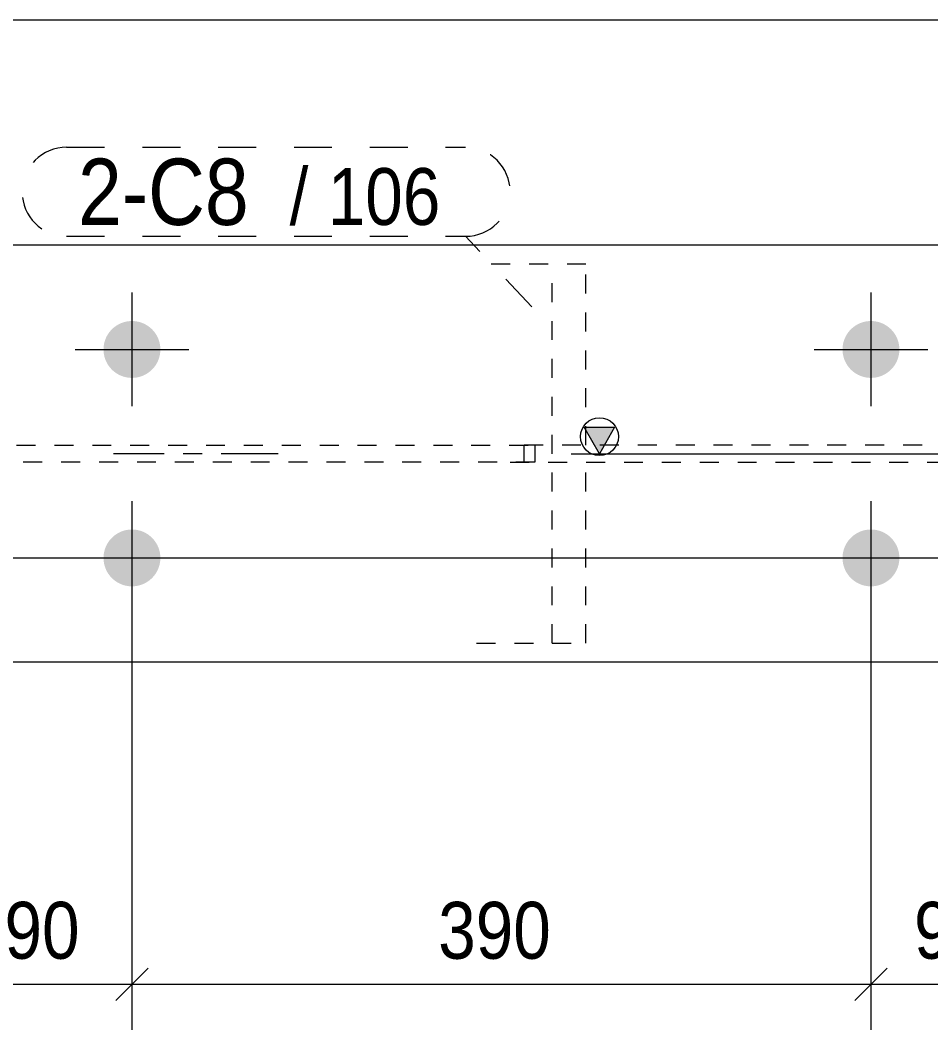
# Model space of a CAD drawing. Header units: millimetres. Extents: x 2 to 579, y 1 to 825.
# Drawn here: x 207.4 to 255.5, y 771.7 to 825 of the extents above; entities that cross this region are included whole.
import ezdxf

# ---------------------------------------------------------------- set-up
doc = ezdxf.new("R2010")
doc.units = ezdxf.units.MM
for name, pattern in [('XKITLINE00', [0]), ('XKITLINE01', [4, 1, -1, 1, -1]), ('XKITLINE02', [4, 2, -2]), ('XKITLINE03', [6, 3, -1, 1, -1])]:
    doc.linetypes.add(name, pattern=pattern)
for name, color, linetype, lineweight in [('Bolt', 3, 'Continuous', 0), ('Dimensions', 7, 'Continuous', 0), ('DrawingSheet', 5, 'Continuous', 0), ('Part', 2, 'Continuous', 0), ('PartMark', 7, 'Continuous', 0)]:
    doc.layers.add(name, color=color, linetype=linetype, lineweight=lineweight)
doc.styles.add('ARIAL', font='ARIAL.TTF')

# ---------------------------------------------------------------- blocks, each defined once
blk = doc.blocks.new('*A88')
at = {"layer": 'Bolt'}
for points in [[(213.372, 809.125), (213.409, 809.124), (213.446, 809.122), (213.483, 809.118), (213.519, 809.114), (213.556, 809.109), (213.592, 809.104), (213.628, 809.097), (213.664, 809.089), (213.7, 809.081), (213.736, 809.071), (213.771, 809.061), (213.806, 809.05), (213.841, 809.038), (213.875, 809.025), (213.91, 809.012), (213.943, 808.997), (213.977, 808.982), (214.01, 808.966), (214.043, 808.949), (214.075, 808.931), (214.107, 808.912), (214.138, 808.893), (214.169, 808.873), (214.199, 808.852), (214.229, 808.831), (214.258, 808.808), (214.287, 808.785), (214.315, 808.762), (214.343, 808.737), (214.37, 808.712), (214.396, 808.686), (214.422, 808.66), (214.447, 808.633), (214.471, 808.605), (214.495, 808.577), (214.518, 808.549), (214.54, 808.519), (214.562, 808.489), (214.583, 808.459), (214.603, 808.428), (214.622, 808.397), (214.641, 808.365), (214.658, 808.333), (214.675, 808.3), (214.692, 808.267), (214.707, 808.234), (214.721, 808.2), (214.735, 808.166), (214.748, 808.131), (214.76, 808.096), (214.771, 808.061), (214.781, 808.026), (214.791, 807.99), (214.799, 807.954), (214.807, 807.918), (214.813, 807.882), (214.819, 807.846), (214.824, 807.809), (214.828, 807.773), (214.831, 807.736), (214.834, 807.699), (214.835, 807.663), (214.836, 807.626), (214.835, 807.589), (214.834, 807.552), (214.831, 807.515), (214.828, 807.479), (214.824, 807.442), (214.819, 807.406), (214.813, 807.369), (214.807, 807.333), (214.799, 807.297), (214.791, 807.261), (214.781, 807.226), (214.771, 807.19), (214.76, 807.155), (214.748, 807.12), (214.735, 807.086), (214.721, 807.052), (214.707, 807.018), (214.692, 806.984), (214.675, 806.951), (214.658, 806.919), (214.641, 806.886), (214.622, 806.855), (214.603, 806.823), (214.583, 806.792), (214.562, 806.762), (214.54, 806.732), (214.518, 806.703), (214.495, 806.674), (214.471, 806.646), (214.447, 806.618), (214.422, 806.591), (214.396, 806.565), (214.37, 806.539), (214.343, 806.514), (214.315, 806.49), (214.287, 806.466), (214.258, 806.443), (214.229, 806.421), (214.199, 806.399), (214.169, 806.379), (214.138, 806.358), (214.107, 806.339), (214.075, 806.321), (214.043, 806.303), (214.01, 806.286), (213.977, 806.27), (213.943, 806.254), (213.91, 806.24), (213.875, 806.226), (213.841, 806.213), (213.806, 806.201), (213.771, 806.19), (213.736, 806.18), (213.7, 806.171), (213.664, 806.162), (213.628, 806.155), (213.592, 806.148), (213.556, 806.142), (213.519, 806.137), (213.483, 806.133), (213.446, 806.13), (213.409, 806.128), (213.372, 806.126), (213.336, 806.126), (213.299, 806.126), (213.262, 806.128), (213.225, 806.13), (213.189, 806.133), (213.152, 806.137), (213.115, 806.142), (213.079, 806.148), (213.043, 806.155), (213.007, 806.162), (212.971, 806.171), (212.935, 806.18), (212.9, 806.19), (212.865, 806.201), (212.83, 806.213), (212.796, 806.226), (212.762, 806.24), (212.728, 806.254), (212.694, 806.27), (212.661, 806.286), (212.628, 806.303), (212.596, 806.321), (212.564, 806.339), (212.533, 806.358), (212.502, 806.379), (212.472, 806.399), (212.442, 806.421), (212.413, 806.443), (212.384, 806.466), (212.356, 806.49), (212.328, 806.514), (212.301, 806.539), (212.275, 806.565), (212.249, 806.591), (212.224, 806.618), (212.2, 806.646), (212.176, 806.674), (212.153, 806.703), (212.131, 806.732), (212.109, 806.762), (212.088, 806.792), (212.068, 806.823), (212.049, 806.855), (212.03, 806.886), (212.013, 806.919), (211.996, 806.951), (211.98, 806.984), (211.964, 807.018), (211.95, 807.052), (211.936, 807.086), (211.923, 807.12), (211.911, 807.155), (211.9, 807.19), (211.89, 807.226), (211.88, 807.261), (211.872, 807.297), (211.864, 807.333), (211.858, 807.369), (211.852, 807.406), (211.847, 807.442), (211.843, 807.479), (211.84, 807.515), (211.837, 807.552), (211.836, 807.589), (211.836, 807.626), (211.836, 807.663), (211.837, 807.699), (211.84, 807.736), (211.843, 807.773), (211.847, 807.809), (211.852, 807.846), (211.858, 807.882), (211.864, 807.918), (211.872, 807.954), (211.88, 807.99), (211.89, 808.026), (211.9, 808.061), (211.911, 808.096), (211.923, 808.131), (211.936, 808.166), (211.95, 808.2), (211.964, 808.234), (211.98, 808.267), (211.996, 808.3), (212.013, 808.333), (212.03, 808.365), (212.049, 808.397), (212.068, 808.428), (212.088, 808.459), (212.109, 808.489), (212.131, 808.519), (212.153, 808.549), (212.176, 808.577), (212.2, 808.605), (212.224, 808.633), (212.249, 808.66), (212.275, 808.686), (212.301, 808.712), (212.328, 808.737), (212.356, 808.762), (212.384, 808.785), (212.413, 808.808), (212.442, 808.831), (212.472, 808.852), (212.502, 808.873), (212.533, 808.893), (212.564, 808.912), (212.596, 808.931), (212.628, 808.949), (212.661, 808.966), (212.694, 808.982), (212.728, 808.997), (212.762, 809.012), (212.796, 809.025), (212.83, 809.038), (212.865, 809.05), (212.9, 809.061), (212.935, 809.071), (212.971, 809.081), (213.007, 809.089), (213.043, 809.097), (213.079, 809.104), (213.115, 809.109), (213.152, 809.114), (213.189, 809.118), (213.225, 809.122), (213.262, 809.124), (213.299, 809.125), (213.336, 809.126)], [(252.372, 809.125), (252.409, 809.124), (252.446, 809.122), (252.483, 809.118), (252.519, 809.114), (252.556, 809.109), (252.592, 809.104), (252.628, 809.097), (252.664, 809.089), (252.7, 809.081), (252.736, 809.071), (252.771, 809.061), (252.806, 809.05), (252.841, 809.038), (252.875, 809.025), (252.91, 809.012), (252.943, 808.997), (252.977, 808.982), (253.01, 808.966), (253.043, 808.949), (253.075, 808.931), (253.107, 808.912), (253.138, 808.893), (253.169, 808.873), (253.199, 808.852), (253.229, 808.831), (253.258, 808.808), (253.287, 808.785), (253.315, 808.762), (253.343, 808.737), (253.37, 808.712), (253.396, 808.686), (253.422, 808.66), (253.447, 808.633), (253.471, 808.605), (253.495, 808.577), (253.518, 808.549), (253.54, 808.519), (253.562, 808.489), (253.583, 808.459), (253.603, 808.428), (253.622, 808.397), (253.641, 808.365), (253.658, 808.333), (253.675, 808.3), (253.692, 808.267), (253.707, 808.234), (253.721, 808.2), (253.735, 808.166), (253.748, 808.131), (253.76, 808.096), (253.771, 808.061), (253.781, 808.026), (253.791, 807.99), (253.799, 807.954), (253.807, 807.918), (253.813, 807.882), (253.819, 807.846), (253.824, 807.809), (253.828, 807.773), (253.831, 807.736), (253.834, 807.699), (253.835, 807.663), (253.836, 807.626), (253.835, 807.589), (253.834, 807.552), (253.831, 807.515), (253.828, 807.479), (253.824, 807.442), (253.819, 807.406), (253.813, 807.369), (253.807, 807.333), (253.799, 807.297), (253.791, 807.261), (253.781, 807.226), (253.771, 807.19), (253.76, 807.155), (253.748, 807.12), (253.735, 807.086), (253.721, 807.052), (253.707, 807.018), (253.692, 806.984), (253.675, 806.951), (253.658, 806.919), (253.641, 806.886), (253.622, 806.855), (253.603, 806.823), (253.583, 806.792), (253.562, 806.762), (253.54, 806.732), (253.518, 806.703), (253.495, 806.674), (253.471, 806.646), (253.447, 806.618), (253.422, 806.591), (253.396, 806.565), (253.37, 806.539), (253.343, 806.514), (253.315, 806.49), (253.287, 806.466), (253.258, 806.443), (253.229, 806.421), (253.199, 806.399), (253.169, 806.379), (253.138, 806.358), (253.107, 806.339), (253.075, 806.321), (253.043, 806.303), (253.01, 806.286), (252.977, 806.27), (252.943, 806.254), (252.91, 806.24), (252.875, 806.226), (252.841, 806.213), (252.806, 806.201), (252.771, 806.19), (252.736, 806.18), (252.7, 806.171), (252.664, 806.162), (252.628, 806.155), (252.592, 806.148), (252.556, 806.142), (252.519, 806.137), (252.483, 806.133), (252.446, 806.13), (252.409, 806.128), (252.372, 806.126), (252.336, 806.126), (252.299, 806.126), (252.262, 806.128), (252.225, 806.13), (252.189, 806.133), (252.152, 806.137), (252.115, 806.142), (252.079, 806.148), (252.043, 806.155), (252.007, 806.162), (251.971, 806.171), (251.935, 806.18), (251.9, 806.19), (251.865, 806.201), (251.83, 806.213), (251.796, 806.226), (251.762, 806.24), (251.728, 806.254), (251.694, 806.27), (251.661, 806.286), (251.628, 806.303), (251.596, 806.321), (251.564, 806.339), (251.533, 806.358), (251.502, 806.379), (251.472, 806.399), (251.442, 806.421), (251.413, 806.443), (251.384, 806.466), (251.356, 806.49), (251.328, 806.514), (251.301, 806.539), (251.275, 806.565), (251.249, 806.591), (251.224, 806.618), (251.2, 806.646), (251.176, 806.674), (251.153, 806.703), (251.131, 806.732), (251.109, 806.762), (251.088, 806.792), (251.068, 806.823), (251.049, 806.855), (251.03, 806.886), (251.013, 806.919), (250.996, 806.951), (250.98, 806.984), (250.964, 807.018), (250.95, 807.052), (250.936, 807.086), (250.923, 807.12), (250.911, 807.155), (250.9, 807.19), (250.89, 807.226), (250.88, 807.261), (250.872, 807.297), (250.864, 807.333), (250.858, 807.369), (250.852, 807.406), (250.847, 807.442), (250.843, 807.479), (250.84, 807.515), (250.837, 807.552), (250.836, 807.589), (250.836, 807.626), (250.836, 807.663), (250.837, 807.699), (250.84, 807.736), (250.843, 807.773), (250.847, 807.809), (250.852, 807.846), (250.858, 807.882), (250.864, 807.918), (250.872, 807.954), (250.88, 807.99), (250.89, 808.026), (250.9, 808.061), (250.911, 808.096), (250.923, 808.131), (250.936, 808.166), (250.95, 808.2), (250.964, 808.234), (250.98, 808.267), (250.996, 808.3), (251.013, 808.333), (251.03, 808.365), (251.049, 808.397), (251.068, 808.428), (251.088, 808.459), (251.109, 808.489), (251.131, 808.519), (251.153, 808.549), (251.176, 808.577), (251.2, 808.605), (251.224, 808.633), (251.249, 808.66), (251.275, 808.686), (251.301, 808.712), (251.328, 808.737), (251.356, 808.762), (251.384, 808.785), (251.413, 808.808), (251.442, 808.831), (251.472, 808.852), (251.502, 808.873), (251.533, 808.893), (251.564, 808.912), (251.596, 808.931), (251.628, 808.949), (251.661, 808.966), (251.694, 808.982), (251.728, 808.997), (251.762, 809.012), (251.796, 809.025), (251.83, 809.038), (251.865, 809.05), (251.9, 809.061), (251.935, 809.071), (251.971, 809.081), (252.007, 809.089), (252.043, 809.097), (252.079, 809.104), (252.115, 809.109), (252.152, 809.114), (252.189, 809.118), (252.225, 809.122), (252.262, 809.124), (252.299, 809.125), (252.336, 809.126)], [(213.372, 798.125), (213.409, 798.124), (213.446, 798.122), (213.483, 798.118), (213.519, 798.114), (213.556, 798.109), (213.592, 798.104), (213.628, 798.097), (213.664, 798.089), (213.7, 798.081), (213.736, 798.071), (213.771, 798.061), (213.806, 798.05), (213.841, 798.038), (213.875, 798.025), (213.91, 798.012), (213.943, 797.997), (213.977, 797.982), (214.01, 797.966), (214.043, 797.949), (214.075, 797.931), (214.107, 797.912), (214.138, 797.893), (214.169, 797.873), (214.199, 797.852), (214.229, 797.831), (214.258, 797.808), (214.287, 797.785), (214.315, 797.762), (214.343, 797.737), (214.37, 797.712), (214.396, 797.686), (214.422, 797.66), (214.447, 797.633), (214.471, 797.605), (214.495, 797.577), (214.518, 797.549), (214.54, 797.519), (214.562, 797.489), (214.583, 797.459), (214.603, 797.428), (214.622, 797.397), (214.641, 797.365), (214.658, 797.333), (214.675, 797.3), (214.692, 797.267), (214.707, 797.234), (214.721, 797.2), (214.735, 797.166), (214.748, 797.131), (214.76, 797.096), (214.771, 797.061), (214.781, 797.026), (214.791, 796.99), (214.799, 796.954), (214.807, 796.918), (214.813, 796.882), (214.819, 796.846), (214.824, 796.809), (214.828, 796.773), (214.831, 796.736), (214.834, 796.699), (214.835, 796.663), (214.836, 796.626), (214.835, 796.589), (214.834, 796.552), (214.831, 796.515), (214.828, 796.479), (214.824, 796.442), (214.819, 796.406), (214.813, 796.369), (214.807, 796.333), (214.799, 796.297), (214.791, 796.261), (214.781, 796.226), (214.771, 796.19), (214.76, 796.155), (214.748, 796.12), (214.735, 796.086), (214.721, 796.052), (214.707, 796.018), (214.692, 795.984), (214.675, 795.951), (214.658, 795.919), (214.641, 795.886), (214.622, 795.855), (214.603, 795.823), (214.583, 795.792), (214.562, 795.762), (214.54, 795.732), (214.518, 795.703), (214.495, 795.674), (214.471, 795.646), (214.447, 795.618), (214.422, 795.591), (214.396, 795.565), (214.37, 795.539), (214.343, 795.514), (214.315, 795.49), (214.287, 795.466), (214.258, 795.443), (214.229, 795.421), (214.199, 795.399), (214.169, 795.379), (214.138, 795.358), (214.107, 795.339), (214.075, 795.321), (214.043, 795.303), (214.01, 795.286), (213.977, 795.27), (213.943, 795.254), (213.91, 795.24), (213.875, 795.226), (213.841, 795.213), (213.806, 795.201), (213.771, 795.19), (213.736, 795.18), (213.7, 795.171), (213.664, 795.162), (213.628, 795.155), (213.592, 795.148), (213.556, 795.142), (213.519, 795.137), (213.483, 795.133), (213.446, 795.13), (213.409, 795.128), (213.372, 795.126), (213.336, 795.126), (213.299, 795.126), (213.262, 795.128), (213.225, 795.13), (213.189, 795.133), (213.152, 795.137), (213.115, 795.142), (213.079, 795.148), (213.043, 795.155), (213.007, 795.162), (212.971, 795.171), (212.935, 795.18), (212.9, 795.19), (212.865, 795.201), (212.83, 795.213), (212.796, 795.226), (212.762, 795.24), (212.728, 795.254), (212.694, 795.27), (212.661, 795.286), (212.628, 795.303), (212.596, 795.321), (212.564, 795.339), (212.533, 795.358), (212.502, 795.379), (212.472, 795.399), (212.442, 795.421), (212.413, 795.443), (212.384, 795.466), (212.356, 795.49), (212.328, 795.514), (212.301, 795.539), (212.275, 795.565), (212.249, 795.591), (212.224, 795.618), (212.2, 795.646), (212.176, 795.674), (212.153, 795.703), (212.131, 795.732), (212.109, 795.762), (212.088, 795.792), (212.068, 795.823), (212.049, 795.855), (212.03, 795.886), (212.013, 795.919), (211.996, 795.951), (211.98, 795.984), (211.964, 796.018), (211.95, 796.052), (211.936, 796.086), (211.923, 796.12), (211.911, 796.155), (211.9, 796.19), (211.89, 796.226), (211.88, 796.261), (211.872, 796.297), (211.864, 796.333), (211.858, 796.369), (211.852, 796.406), (211.847, 796.442), (211.843, 796.479), (211.84, 796.515), (211.837, 796.552), (211.836, 796.589), (211.836, 796.626), (211.836, 796.663), (211.837, 796.699), (211.84, 796.736), (211.843, 796.773), (211.847, 796.809), (211.852, 796.846), (211.858, 796.882), (211.864, 796.918), (211.872, 796.954), (211.88, 796.99), (211.89, 797.026), (211.9, 797.061), (211.911, 797.096), (211.923, 797.131), (211.936, 797.166), (211.95, 797.2), (211.964, 797.234), (211.98, 797.267), (211.996, 797.3), (212.013, 797.333), (212.03, 797.365), (212.049, 797.397), (212.068, 797.428), (212.088, 797.459), (212.109, 797.489), (212.131, 797.519), (212.153, 797.549), (212.176, 797.577), (212.2, 797.605), (212.224, 797.633), (212.249, 797.66), (212.275, 797.686), (212.301, 797.712), (212.328, 797.737), (212.356, 797.762), (212.384, 797.785), (212.413, 797.808), (212.442, 797.831), (212.472, 797.852), (212.502, 797.873), (212.533, 797.893), (212.564, 797.912), (212.596, 797.931), (212.628, 797.949), (212.661, 797.966), (212.694, 797.982), (212.728, 797.997), (212.762, 798.012), (212.796, 798.025), (212.83, 798.038), (212.865, 798.05), (212.9, 798.061), (212.935, 798.071), (212.971, 798.081), (213.007, 798.089), (213.043, 798.097), (213.079, 798.104), (213.115, 798.109), (213.152, 798.114), (213.189, 798.118), (213.225, 798.122), (213.262, 798.124), (213.299, 798.125), (213.336, 798.126)], [(252.372, 798.125), (252.409, 798.124), (252.446, 798.122), (252.483, 798.118), (252.519, 798.114), (252.556, 798.109), (252.592, 798.104), (252.628, 798.097), (252.664, 798.089), (252.7, 798.081), (252.736, 798.071), (252.771, 798.061), (252.806, 798.05), (252.841, 798.038), (252.875, 798.025), (252.91, 798.012), (252.943, 797.997), (252.977, 797.982), (253.01, 797.966), (253.043, 797.949), (253.075, 797.931), (253.107, 797.912), (253.138, 797.893), (253.169, 797.873), (253.199, 797.852), (253.229, 797.831), (253.258, 797.808), (253.287, 797.785), (253.315, 797.762), (253.343, 797.737), (253.37, 797.712), (253.396, 797.686), (253.422, 797.66), (253.447, 797.633), (253.471, 797.605), (253.495, 797.577), (253.518, 797.549), (253.54, 797.519), (253.562, 797.489), (253.583, 797.459), (253.603, 797.428), (253.622, 797.397), (253.641, 797.365), (253.658, 797.333), (253.675, 797.3), (253.692, 797.267), (253.707, 797.234), (253.721, 797.2), (253.735, 797.166), (253.748, 797.131), (253.76, 797.096), (253.771, 797.061), (253.781, 797.026), (253.791, 796.99), (253.799, 796.954), (253.807, 796.918), (253.813, 796.882), (253.819, 796.846), (253.824, 796.809), (253.828, 796.773), (253.831, 796.736), (253.834, 796.699), (253.835, 796.663), (253.836, 796.626), (253.835, 796.589), (253.834, 796.552), (253.831, 796.515), (253.828, 796.479), (253.824, 796.442), (253.819, 796.406), (253.813, 796.369), (253.807, 796.333), (253.799, 796.297), (253.791, 796.261), (253.781, 796.226), (253.771, 796.19), (253.76, 796.155), (253.748, 796.12), (253.735, 796.086), (253.721, 796.052), (253.707, 796.018), (253.692, 795.984), (253.675, 795.951), (253.658, 795.919), (253.641, 795.886), (253.622, 795.855), (253.603, 795.823), (253.583, 795.792), (253.562, 795.762), (253.54, 795.732), (253.518, 795.703), (253.495, 795.674), (253.471, 795.646), (253.447, 795.618), (253.422, 795.591), (253.396, 795.565), (253.37, 795.539), (253.343, 795.514), (253.315, 795.49), (253.287, 795.466), (253.258, 795.443), (253.229, 795.421), (253.199, 795.399), (253.169, 795.379), (253.138, 795.358), (253.107, 795.339), (253.075, 795.321), (253.043, 795.303), (253.01, 795.286), (252.977, 795.27), (252.943, 795.254), (252.91, 795.24), (252.875, 795.226), (252.841, 795.213), (252.806, 795.201), (252.771, 795.19), (252.736, 795.18), (252.7, 795.171), (252.664, 795.162), (252.628, 795.155), (252.592, 795.148), (252.556, 795.142), (252.519, 795.137), (252.483, 795.133), (252.446, 795.13), (252.409, 795.128), (252.372, 795.126), (252.336, 795.126), (252.299, 795.126), (252.262, 795.128), (252.225, 795.13), (252.189, 795.133), (252.152, 795.137), (252.115, 795.142), (252.079, 795.148), (252.043, 795.155), (252.007, 795.162), (251.971, 795.171), (251.935, 795.18), (251.9, 795.19), (251.865, 795.201), (251.83, 795.213), (251.796, 795.226), (251.762, 795.24), (251.728, 795.254), (251.694, 795.27), (251.661, 795.286), (251.628, 795.303), (251.596, 795.321), (251.564, 795.339), (251.533, 795.358), (251.502, 795.379), (251.472, 795.399), (251.442, 795.421), (251.413, 795.443), (251.384, 795.466), (251.356, 795.49), (251.328, 795.514), (251.301, 795.539), (251.275, 795.565), (251.249, 795.591), (251.224, 795.618), (251.2, 795.646), (251.176, 795.674), (251.153, 795.703), (251.131, 795.732), (251.109, 795.762), (251.088, 795.792), (251.068, 795.823), (251.049, 795.855), (251.03, 795.886), (251.013, 795.919), (250.996, 795.951), (250.98, 795.984), (250.964, 796.018), (250.95, 796.052), (250.936, 796.086), (250.923, 796.12), (250.911, 796.155), (250.9, 796.19), (250.89, 796.226), (250.88, 796.261), (250.872, 796.297), (250.864, 796.333), (250.858, 796.369), (250.852, 796.406), (250.847, 796.442), (250.843, 796.479), (250.84, 796.515), (250.837, 796.552), (250.836, 796.589), (250.836, 796.626), (250.836, 796.663), (250.837, 796.699), (250.84, 796.736), (250.843, 796.773), (250.847, 796.809), (250.852, 796.846), (250.858, 796.882), (250.864, 796.918), (250.872, 796.954), (250.88, 796.99), (250.89, 797.026), (250.9, 797.061), (250.911, 797.096), (250.923, 797.131), (250.936, 797.166), (250.95, 797.2), (250.964, 797.234), (250.98, 797.267), (250.996, 797.3), (251.013, 797.333), (251.03, 797.365), (251.049, 797.397), (251.068, 797.428), (251.088, 797.459), (251.109, 797.489), (251.131, 797.519), (251.153, 797.549), (251.176, 797.577), (251.2, 797.605), (251.224, 797.633), (251.249, 797.66), (251.275, 797.686), (251.301, 797.712), (251.328, 797.737), (251.356, 797.762), (251.384, 797.785), (251.413, 797.808), (251.442, 797.831), (251.472, 797.852), (251.502, 797.873), (251.533, 797.893), (251.564, 797.912), (251.596, 797.931), (251.628, 797.949), (251.661, 797.966), (251.694, 797.982), (251.728, 797.997), (251.762, 798.012), (251.796, 798.025), (251.83, 798.038), (251.865, 798.05), (251.9, 798.061), (251.935, 798.071), (251.971, 798.081), (252.007, 798.089), (252.043, 798.097), (252.079, 798.104), (252.115, 798.109), (252.152, 798.114), (252.189, 798.118), (252.225, 798.122), (252.262, 798.124), (252.299, 798.125), (252.336, 798.126)]]:
    blk.add_hatch(color=3, dxfattribs=at).paths.add_polyline_path(points, flags=17)
at = {"layer": 'Bolt', "color": 3, "linetype": 'XKITLINE00', "lineweight": 0}
for p, q in [((213.336, 810.626), (213.336, 804.626)), ((252.336, 810.626), (252.336, 804.626)), ((210.336, 807.626), (216.336, 807.626)), ((249.336, 807.626), (255.336, 807.626)), ((213.336, 799.626), (213.336, 793.626)), ((252.336, 799.626), (252.336, 793.626)), ((210.336, 796.626), (216.336, 796.626)), ((249.336, 796.626), (255.336, 796.626))]:
    blk.add_line(p, q, dxfattribs=at)
blk = doc.blocks.new('*A91')
at = {"layer": 'Part', "color": 2, "linetype": 'XKITLINE00', "lineweight": 0}
for p, q in [((305.241, 813.126), (172.239, 813.126)), ((305.241, 791.126), (172.239, 791.126))]:
    blk.add_line(p, q, dxfattribs=at)
blk = doc.blocks.new('*A92')
at = {"layer": 'Part'}
blk.add_hatch(color=2, dxfattribs=at).paths.add_polyline_path([(237.209, 803.526), (238.809, 803.526), (238.009, 802.126)], flags=17)
at = {"layer": 'Part', "color": 7, "linetype": 'XKITLINE01', "lineweight": 0}
for p, q in [((237.296, 812.126), (231.52, 812.126)), ((235.514, 792.126), (235.514, 812.126)), ((237.296, 802.576), (237.296, 812.126)), ((292.816, 812.126), (287.039, 812.126)), ((291.033, 812.126), (291.033, 802.576)), ((292.816, 792.126), (292.816, 812.126)), ((291.033, 802.576), (233.303, 802.576)), ((233.303, 801.676), (291.033, 801.676)), ((237.296, 792.126), (237.296, 801.676)), ((291.033, 801.676), (291.033, 792.126)), ((231.52, 792.126), (237.296, 792.126)), ((287.039, 792.126), (292.816, 792.126))]:
    blk.add_line(p, q, dxfattribs=at)
at = {"layer": 'Part', "color": 2, "linetype": 'XKITLINE00', "lineweight": 0}
for p, q in [((238.009, 802.126), (237.209, 803.526)), ((237.209, 803.526), (238.809, 803.526)), ((238.809, 803.526), (238.009, 802.126))]:
    blk.add_line(p, q, dxfattribs=at)
at = {"layer": 'Part', "color": 7, "linetype": 'XKITLINE03', "lineweight": 0}
blk.add_line((260.171, 802.126), (270.356, 802.126), dxfattribs=at)
at = {"layer": 'Part', "color": 2, "linetype": 'XKITLINE00', "lineweight": 0}
blk.add_circle((238.009, 803.026), 1, dxfattribs=at)
blk = doc.blocks.new('*A93')
at = {"layer": 'Part', "color": 7, "linetype": 'XKITLINE01', "lineweight": 0}
for p, q in [((185.58, 812.126), (190.514, 812.126)), ((188.848, 792.126), (188.848, 812.126)), ((190.514, 802.576), (190.514, 812.126)), ((187.246, 802.576), (234.603, 802.576)), ((234.035, 801.676), (234.035, 802.576)), ((234.603, 802.576), (234.603, 801.676)), ((234.603, 801.676), (187.246, 801.676)), ((190.514, 792.126), (190.514, 801.676)), ((185.58, 792.126), (190.514, 792.126))]:
    blk.add_line(p, q, dxfattribs=at)
at = {"layer": 'Part', "color": 7, "linetype": 'XKITLINE03', "lineweight": 0}
blk.add_line((221.044, 802.126), (212.355, 802.126), dxfattribs=at)
blk = doc.blocks.new('*A106')
at = {"layer": 'DrawingSheet', "color": 5, "linetype": 'XKITLINE00', "lineweight": 0}
blk.add_line((579, 825), (5, 825), dxfattribs=at)
blk = doc.blocks.new('*A229')
at = {"layer": 'Dimensions', "color": 7, "linetype": 'XKITLINE00', "lineweight": 0}
for p, q in [((236.514, 802.126), (334.565, 802.126)), ((179.336, 796.626), (334.565, 796.626))]:
    blk.add_line(p, q, dxfattribs=at)
blk = doc.blocks.new('*A232')
at = {"layer": 'Dimensions', "color": 7, "linetype": 'XKITLINE00', "lineweight": 0}
for p, q in [((204.336, 795.626), (204.336, 771.726)), ((213.336, 795.626), (213.336, 771.726)), ((205.184, 774.974), (203.487, 773.277)), ((214.184, 774.974), (212.487, 773.277)), ((204.336, 774.126), (213.336, 774.126))]:
    blk.add_line(p, q, dxfattribs=at)
at = {"layer": 'Dimensions', "color": 3}
for p in [(204.336, 774.126), (213.336, 774.126)]:
    blk.add_point(p, dxfattribs=at)
at = {"layer": 'Dimensions', "color": 3, "style": 'ARIAL', "width": 0.85}
blk.add_text('90', height=3, dxfattribs=at).set_placement((206.61, 775.476))
blk = doc.blocks.new('*A233')
at = {"layer": 'Dimensions', "color": 7, "linetype": 'XKITLINE00', "lineweight": 0}
for p, q in [((213.336, 795.626), (213.336, 771.726)), ((252.336, 795.626), (252.336, 771.726)), ((214.184, 774.974), (212.487, 773.277)), ((253.184, 774.974), (251.487, 773.277)), ((213.336, 774.126), (252.336, 774.126))]:
    blk.add_line(p, q, dxfattribs=at)
at = {"layer": 'Dimensions', "color": 3}
for p in [(213.336, 774.126), (252.336, 774.126)]:
    blk.add_point(p, dxfattribs=at)
at = {"layer": 'Dimensions', "color": 3, "style": 'ARIAL', "width": 0.85}
blk.add_text('390', height=3, dxfattribs=at).set_placement((229.498, 775.476))
blk = doc.blocks.new('*A234')
at = {"layer": 'Dimensions', "color": 7, "linetype": 'XKITLINE00', "lineweight": 0}
for p, q in [((252.336, 795.626), (252.336, 771.726)), ((261.336, 795.626), (261.336, 771.726)), ((253.184, 774.974), (251.487, 773.277)), ((262.184, 774.974), (260.487, 773.277)), ((252.336, 774.126), (261.336, 774.126))]:
    blk.add_line(p, q, dxfattribs=at)
at = {"layer": 'Dimensions', "color": 3}
for p in [(252.336, 774.126), (261.336, 774.126)]:
    blk.add_point(p, dxfattribs=at)
at = {"layer": 'Dimensions', "color": 3, "style": 'ARIAL', "width": 0.85}
blk.add_text('90', height=3, dxfattribs=at).set_placement((254.61, 775.476))
blk = doc.blocks.new('*A245')
at = {"layer": 'PartMark', "color": 7, "linetype": 'XKITLINE02', "lineweight": 0}
for p, q in [((209.89, 818.295), (230.943, 818.295)), ((209.89, 813.595), (230.943, 813.595)), ((234.443, 809.883), (230.943, 813.595))]:
    blk.add_line(p, q, dxfattribs=at)
for centre, start, end in [((209.89, 815.945), 90, 270), ((230.943, 815.945), 270, 90)]:
    blk.add_arc(centre, 2.35, start, end, dxfattribs=at)
at = {"layer": 'PartMark', "color": 1, "style": 'ARIAL', "width": 0.85}
blk.add_text('2-C8', height=3.5, dxfattribs=at).set_placement((210.49, 814.195))
at = {"layer": 'PartMark', "color": 3, "style": 'ARIAL', "width": 0.85}
for s, p in [('/', (221.655, 814.195)), ('106', (223.667, 814.195))]:
    blk.add_text(s, height=3, dxfattribs=at).set_placement(p)

msp = doc.modelspace()

# ---------------------------------------------------------------- block references
at = {"lineweight": 0}
for name in ['*A106', '*A245', '*A91', '*A93', '*A88', '*A229', '*A232', '*A233', '*A234']:
    msp.add_blockref(name, (0, 0), dxfattribs=at)
at = {"layer": 'Part', "lineweight": 0}
msp.add_blockref('*A92', (0, 0), dxfattribs=at)

doc.saveas('drawing.dxf')
